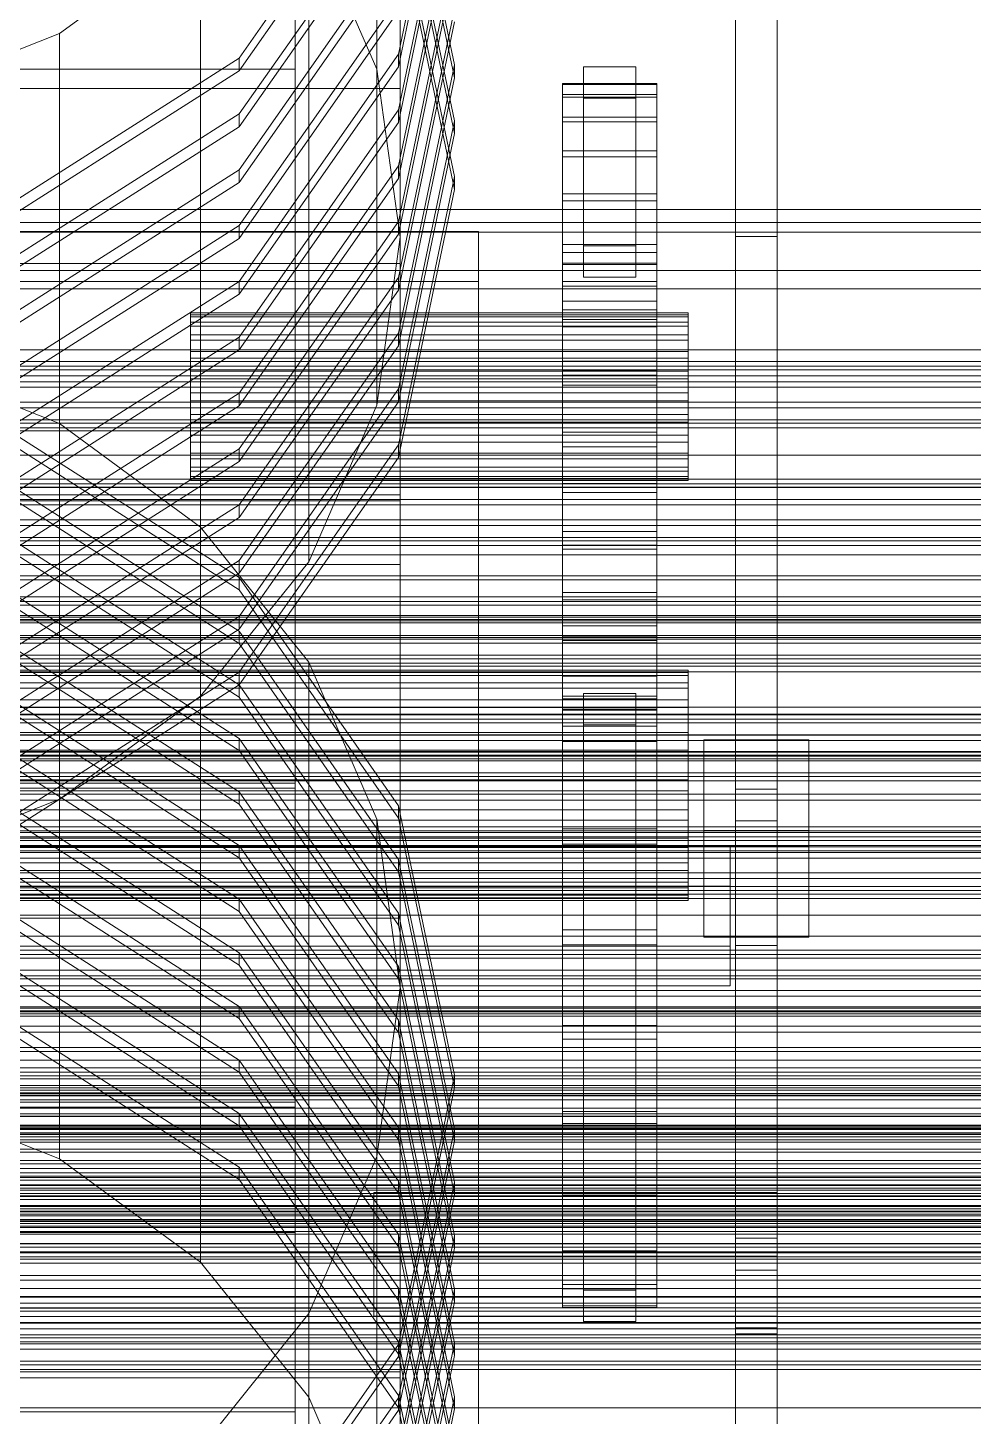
# Model space of a CAD drawing. Header units: millimetres. Extents: x -1970 to 59977, y -65068 to 6837.
# Drawn here: x 688.9 to 869.4, y -32630.4 to -32365.4 of the extents above; entities that cross this region are included whole.
import ezdxf

# ---------------------------------------------------------------- set-up
doc = ezdxf.new("R2010")
doc.units = ezdxf.units.MM
for name, color, linetype, lineweight in [('frontal_C01', 7, 'Continuous', 0), ('frontal_C02', 7, 'Continuous', 0), ('frontal_C03', 7, 'Continuous', 0), ('frontal_C03-dry', 7, 'Continuous', 0)]:
    doc.layers.add(name, color=color, linetype=linetype, lineweight=lineweight)

msp = doc.modelspace()

# ---------------------------------------------------------------- linework, layer by layer
at = {"layer": 'frontal_C01'}
for p, q in [((755.57, -32373.32), (755.57, -32227.219)), ((760, -32259.269), (760, -32405.37)), ((755.57, -32437.42), (755.57, -32291.319)), ((740, -32312.392), (740, -32373.267)), ((740, -32312.392), (740, -32510.523)), ((759.713, -32370.411), (770.4, -32319.231)), ((742.583, -32467.286), (742.583, -32321.185)), ((770.4, -32372.497), (759.713, -32321.318)), ((770.4, -32321.666), (759.713, -32372.846)), ((759.713, -32323.753), (770.4, -32374.932)), ((729.278, -32371.186), (759.713, -32327.798)), ((759.713, -32330.233), (729.278, -32373.621)), ((759.713, -32381.064), (770.4, -32329.885)), ((824, -32540.52), (824, -32331.095)), ((824, -32331.095), (824, -32405.232)), ((832, -32331.095), (832, -32540.52)), ((832, -32405.232), (832, -32331.095)), ((770.4, -32383.151), (759.713, -32331.971)), ((770.4, -32332.32), (759.713, -32383.499)), ((759.713, -32334.406), (770.4, -32385.586)), ((729.278, -32381.839), (759.713, -32338.451)), ((759.713, -32340.886), (729.278, -32384.274)), ((759.713, -32391.717), (770.4, -32340.538)), ((742.583, -32343.454), (755.57, -32373.32)), ((770.4, -32393.804), (759.713, -32342.624)), ((770.4, -32342.973), (759.713, -32394.152)), ((695, -32366.511), (721.924, -32346.832)), ((721.924, -32492.932), (721.924, -32346.832)), ((759.713, -32345.059), (770.4, -32396.239)), ((729.278, -32392.492), (759.713, -32349.105)), ((759.713, -32351.54), (729.278, -32394.927)), ((759.713, -32402.37), (770.4, -32351.191)), ((770.4, -32353.626), (759.713, -32404.805)), ((729.278, -32403.146), (759.713, -32359.758)), ((759.713, -32362.193), (729.278, -32405.581)), ((759.713, -32413.024), (770.4, -32361.844)), ((770.4, -32364.279), (759.713, -32415.459)), ((663.646, -32378.882), (695, -32366.511)), ((695, -32512.611), (695, -32366.511)), ((683.729, -32400.177), (729.278, -32371.186)), ((729.278, -32413.799), (759.713, -32370.411)), ((729.278, -32373.621), (729.278, -32371.186)), ((759.713, -32372.846), (759.713, -32370.411)), ((740, -32373.267), (520, -32373.267)), ((729.278, -32373.621), (683.729, -32402.612)), ((759.713, -32372.846), (729.278, -32416.234)), ((740, -32571.398), (740, -32373.267)), ((755.57, -32373.32), (760, -32405.37)), ((759.713, -32423.677), (770.4, -32372.497)), ((770.4, -32372.497), (770.4, -32374.932)), ((795, -32378.841), (795, -32372.844)), ((795, -32372.844), (805, -32372.844)), ((795, -32372.844), (795, -32407.004)), ((805, -32372.844), (805, -32378.841)), ((805, -32407.004), (805, -32372.844)), ((770.4, -32374.932), (759.713, -32426.112)), ((791, -32376.19), (791, -32376.016)), ((791, -32376.016), (791, -32378.14)), ((791, -32376.016), (809, -32376.016)), ((791, -32378.655), (791, -32376.19)), ((791, -32376.19), (809, -32376.19)), ((809, -32378.14), (809, -32376.016)), ((809, -32376.016), (809, -32376.19)), ((809, -32376.19), (809, -32378.655)), ((500, -32377.013), (760, -32377.013)), ((760, -32377.013), (760, -32535.289)), ((760, -32377.013), (760, -32410.353)), ((791, -32378.14), (791, -32382.481)), ((791, -32378.14), (809, -32378.14)), ((791, -32383.316), (791, -32378.655)), ((791, -32378.655), (809, -32378.655)), ((805, -32378.841), (795, -32378.841)), ((795, -32378.841), (795, -32413.001)), ((805, -32378.841), (805, -32413.001)), ((809, -32382.481), (809, -32378.14)), ((809, -32378.655), (809, -32383.316)), ((683.729, -32410.83), (729.278, -32381.839)), ((729.278, -32424.452), (759.713, -32381.064)), ((729.278, -32384.274), (729.278, -32381.839)), ((759.713, -32383.499), (759.713, -32381.064)), ((729.278, -32384.274), (683.729, -32413.265)), ((759.713, -32383.499), (729.278, -32426.887)), ((759.713, -32434.33), (770.4, -32383.151)), ((770.4, -32383.151), (770.4, -32385.586)), ((791, -32382.481), (791, -32388.87)), ((791, -32382.481), (809, -32382.481)), ((791, -32389.994), (791, -32383.316)), ((791, -32383.316), (809, -32383.316)), ((809, -32388.87), (809, -32382.481)), ((809, -32383.316), (809, -32389.994)), ((770.4, -32385.586), (759.713, -32436.765)), ((791, -32388.87), (791, -32397.064)), ((791, -32388.87), (809, -32388.87)), ((791, -32398.433), (791, -32389.994)), ((791, -32389.994), (809, -32389.994)), ((809, -32397.064), (809, -32388.87)), ((809, -32389.994), (809, -32398.433)), ((683.729, -32421.483), (729.278, -32392.492)), ((729.278, -32435.105), (759.713, -32391.717)), ((729.278, -32394.927), (729.278, -32392.492)), ((759.713, -32394.152), (759.713, -32391.717)), ((729.278, -32394.927), (683.729, -32423.918)), ((759.713, -32394.152), (729.278, -32437.54)), ((759.713, -32444.983), (770.4, -32393.804)), ((770.4, -32393.804), (770.4, -32396.239)), ((770.4, -32396.239), (759.713, -32447.418)), ((791, -32397.064), (791, -32406.746)), ((791, -32397.064), (809, -32397.064)), ((809, -32406.746), (809, -32397.064)), ((791, -32408.308), (791, -32398.433)), ((791, -32398.433), (809, -32398.433)), ((809, -32398.433), (809, -32408.308)), ((683.729, -32432.136), (729.278, -32403.146)), ((729.278, -32445.758), (759.713, -32402.37)), ((729.278, -32405.581), (729.278, -32403.146)), ((759.713, -32404.805), (759.713, -32402.37)), ((485, -32404.265), (775, -32404.265)), ((729.278, -32405.581), (683.729, -32434.571)), ((759.713, -32404.805), (729.278, -32448.193)), ((760, -32405.37), (755.57, -32437.42)), ((775, -32404.265), (775, -32635.591)), ((775, -32404.265), (775, -32413.791)), ((832, -32405.232), (824, -32405.232)), ((824, -32405.232), (824, -32614.657)), ((832, -32614.657), (832, -32405.232)), ((791, -32406.746), (791, -32417.545)), ((791, -32406.746), (809, -32406.746)), ((791, -32419.24), (791, -32408.308)), ((791, -32408.308), (809, -32408.308)), ((805, -32407.004), (795, -32407.004)), ((795, -32407.004), (795, -32413.001)), ((805, -32413.001), (805, -32407.004)), ((809, -32417.545), (809, -32406.746)), ((809, -32408.308), (809, -32419.24)), ((760, -32410.353), (500, -32410.353)), ((760, -32568.629), (760, -32410.353)), ((791, -32410.581), (791, -32410.292)), ((791, -32410.292), (791, -32413.832)), ((791, -32410.292), (809, -32410.292)), ((791, -32414.689), (791, -32410.581)), ((791, -32410.581), (809, -32410.581)), ((809, -32413.832), (809, -32410.292)), ((809, -32410.292), (809, -32410.581)), ((809, -32410.581), (809, -32414.689)), ((775, -32413.791), (485, -32413.791)), ((683.729, -32442.789), (729.278, -32413.799)), ((729.278, -32456.411), (759.713, -32413.024)), ((729.278, -32416.234), (729.278, -32413.799)), ((759.713, -32415.459), (759.713, -32413.024)), ((775, -32645.117), (775, -32413.791)), ((791, -32413.832), (791, -32421.066)), ((791, -32413.832), (809, -32413.832)), ((795, -32413.001), (805, -32413.001)), ((809, -32421.066), (809, -32413.832)), ((729.278, -32416.234), (683.729, -32445.225)), ((759.713, -32415.459), (729.278, -32458.846)), ((791, -32422.458), (791, -32414.689)), ((791, -32414.689), (809, -32414.689)), ((809, -32414.689), (809, -32422.458)), ((791, -32417.545), (791, -32429.046)), ((809, -32417.545), (791, -32417.545)), ((809, -32429.046), (809, -32417.545)), ((720, -32420.567), (720, -32419.826)), ((720, -32419.826), (720, -32420.174)), ((720, -32419.826), (815, -32419.826)), ((720, -32420.174), (720, -32421.587)), ((720, -32420.174), (815, -32420.174)), ((720, -32422.347), (720, -32420.567)), ((720, -32420.567), (815, -32420.567)), ((720, -32421.587), (720, -32423.97)), ((720, -32421.587), (815, -32421.587)), ((791, -32430.809), (791, -32419.24)), ((791, -32419.24), (809, -32419.24)), ((791, -32421.066), (791, -32431.715)), ((791, -32421.066), (809, -32421.066)), ((809, -32419.24), (809, -32430.809)), ((809, -32431.715), (809, -32421.066)), ((815, -32420.174), (815, -32419.826)), ((815, -32419.826), (815, -32420.567)), ((815, -32421.587), (815, -32420.174)), ((815, -32420.567), (815, -32422.347)), ((815, -32423.97), (815, -32421.587)), ((683.729, -32453.443), (729.278, -32424.452)), ((720, -32425.044), (720, -32422.347)), ((720, -32422.347), (815, -32422.347)), ((720, -32423.97), (720, -32427.159)), ((720, -32423.97), (815, -32423.97)), ((729.278, -32467.065), (759.713, -32423.677)), ((729.278, -32426.887), (729.278, -32424.452)), ((759.713, -32426.112), (759.713, -32423.677)), ((791, -32433.588), (791, -32422.458)), ((791, -32422.458), (809, -32422.458)), ((809, -32422.458), (809, -32433.588)), ((815, -32422.347), (815, -32425.044)), ((815, -32427.159), (815, -32423.97)), ((729.278, -32426.887), (683.729, -32455.878)), ((720, -32428.474), (720, -32425.044)), ((720, -32425.044), (815, -32425.044)), ((759.713, -32426.112), (729.278, -32469.5)), ((815, -32425.044), (815, -32428.474)), ((720, -32427.159), (720, -32430.938)), ((720, -32427.159), (815, -32427.159)), ((720, -32432.405), (720, -32428.474)), ((720, -32428.474), (815, -32428.474)), ((791, -32429.046), (791, -32440.807)), ((791, -32429.046), (809, -32429.046)), ((809, -32440.807), (809, -32429.046)), ((815, -32430.938), (815, -32427.159)), ((815, -32428.474), (815, -32432.405)), ((720, -32430.938), (720, -32435.048)), ((815, -32430.938), (720, -32430.938)), ((720, -32436.567), (720, -32432.405)), ((720, -32432.405), (815, -32432.405)), ((791, -32442.569), (791, -32430.809)), ((791, -32430.809), (809, -32430.809)), ((791, -32431.715), (791, -32445.371)), ((791, -32431.715), (809, -32431.715)), ((809, -32430.809), (809, -32442.569)), ((809, -32445.371), (809, -32431.715)), ((815, -32435.048), (815, -32430.938)), ((815, -32432.405), (815, -32436.567)), ((683.729, -32464.096), (729.278, -32435.105)), ((720, -32435.048), (720, -32439.211)), ((720, -32435.048), (815, -32435.048)), ((729.278, -32477.718), (759.713, -32434.33)), ((729.278, -32437.54), (729.278, -32435.105)), ((759.713, -32436.765), (759.713, -32434.33)), ((791, -32447.653), (791, -32433.588)), ((791, -32433.588), (809, -32433.588)), ((809, -32433.588), (809, -32447.653)), ((815, -32439.211), (815, -32435.048)), ((729.278, -32437.54), (683.729, -32466.531)), ((720, -32440.678), (720, -32436.567)), ((720, -32436.567), (815, -32436.567)), ((759.713, -32436.765), (729.278, -32480.153)), ((755.57, -32437.42), (742.583, -32467.286)), ((815, -32436.567), (815, -32440.678)), ((720, -32439.211), (720, -32443.141)), ((720, -32439.211), (815, -32439.211)), ((815, -32443.141), (815, -32439.211)), ((415, -32442.323), (760, -32442.323)), ((720, -32444.456), (720, -32440.678)), ((720, -32440.678), (815, -32440.678)), ((760, -32442.323), (760, -32454.498)), ((760, -32442.323), (760, -32455.659)), ((791, -32440.807), (791, -32452.375)), ((791, -32440.807), (809, -32440.807)), ((791, -32454.07), (791, -32442.569)), ((791, -32442.569), (809, -32442.569)), ((809, -32452.375), (809, -32440.807)), ((809, -32442.569), (809, -32454.07)), ((815, -32440.678), (815, -32444.456)), ((720, -32443.141), (720, -32446.572)), ((720, -32443.141), (815, -32443.141)), ((720, -32447.646), (720, -32444.456)), ((720, -32444.456), (815, -32444.456)), ((729.278, -32488.371), (759.713, -32444.983)), ((759.713, -32447.418), (759.713, -32444.983)), ((791, -32445.371), (791, -32461.508)), ((791, -32445.371), (809, -32445.371)), ((809, -32461.508), (809, -32445.371)), ((815, -32446.572), (815, -32443.141)), ((815, -32444.456), (815, -32447.646)), ((683.729, -32474.749), (729.278, -32445.758)), ((729.278, -32448.193), (683.729, -32477.184)), ((720, -32446.572), (720, -32449.269)), ((720, -32446.572), (815, -32446.572)), ((720, -32450.028), (720, -32447.646)), ((720, -32447.646), (815, -32447.646)), ((729.278, -32448.193), (729.278, -32445.758)), ((759.713, -32447.418), (729.278, -32490.806)), ((791, -32464.111), (791, -32447.653)), ((791, -32447.653), (809, -32447.653)), ((809, -32447.653), (809, -32464.111)), ((815, -32449.269), (815, -32446.572)), ((815, -32447.646), (815, -32450.028)), ((720, -32449.269), (720, -32451.049)), ((720, -32449.269), (815, -32449.269)), ((720, -32451.442), (720, -32450.028)), ((720, -32450.028), (815, -32450.028)), ((815, -32451.049), (815, -32449.269)), ((815, -32450.028), (815, -32451.442)), ((720, -32451.049), (720, -32451.79)), ((720, -32451.049), (815, -32451.049)), ((720, -32451.79), (720, -32451.442)), ((720, -32451.442), (815, -32451.442)), ((720, -32451.79), (815, -32451.79)), ((791, -32452.375), (791, -32463.307)), ((791, -32452.375), (809, -32452.375)), ((809, -32463.307), (809, -32452.375)), ((815, -32451.79), (815, -32451.049)), ((815, -32451.442), (815, -32451.79)), ((760, -32454.498), (415, -32454.498)), ((760, -32455.659), (415, -32455.659)), ((760, -32467.834), (760, -32454.498)), ((760, -32467.834), (760, -32455.659)), ((791, -32464.869), (791, -32454.07)), ((791, -32454.07), (809, -32454.07)), ((809, -32454.07), (809, -32464.869)), ((683.729, -32485.402), (729.278, -32456.411)), ((729.278, -32458.846), (683.729, -32487.837)), ((729.278, -32458.846), (729.278, -32456.411)), ((791, -32461.508), (791, -32479.507)), ((791, -32461.508), (809, -32461.508)), ((809, -32479.507), (809, -32461.508)), ((791, -32463.307), (791, -32473.183)), ((791, -32463.307), (809, -32463.307)), ((791, -32482.331), (791, -32464.111)), ((791, -32464.111), (809, -32464.111)), ((809, -32473.183), (809, -32463.307)), ((809, -32464.111), (809, -32482.331)), ((791, -32474.552), (791, -32464.869)), ((791, -32464.869), (809, -32464.869)), ((809, -32464.869), (809, -32474.552)), ((415, -32467.834), (760, -32467.834)), ((683.729, -32496.055), (729.278, -32467.065)), ((729.278, -32469.5), (683.729, -32498.49)), ((742.583, -32467.286), (721.924, -32492.932)), ((729.278, -32469.5), (729.278, -32467.065)), ((791, -32473.183), (791, -32481.621)), ((791, -32473.183), (809, -32473.183)), ((791, -32482.745), (791, -32474.552)), ((791, -32474.552), (809, -32474.552)), ((809, -32481.621), (809, -32473.183)), ((809, -32474.552), (809, -32482.745)), ((683.729, -32506.709), (729.278, -32477.718)), ((729.278, -32480.153), (683.729, -32509.144)), ((729.278, -32480.153), (729.278, -32477.718)), ((791, -32479.507), (791, -32498.675)), ((809, -32479.507), (791, -32479.507)), ((809, -32498.675), (809, -32479.507)), ((791, -32481.621), (791, -32488.3)), ((791, -32481.621), (809, -32481.621)), ((791, -32501.613), (791, -32482.331)), ((791, -32482.331), (809, -32482.331)), ((791, -32489.135), (791, -32482.745)), ((791, -32482.745), (809, -32482.745)), ((809, -32488.3), (809, -32481.621)), ((809, -32482.331), (809, -32501.613)), ((809, -32482.745), (809, -32489.135)), ((540.5, -32487.969), (815, -32487.969)), ((815, -32488.448), (815, -32487.969)), ((815, -32487.969), (815, -32488.988)), ((540.5, -32488.448), (815, -32488.448)), ((540.5, -32488.988), (815, -32488.988)), ((540.5, -32490.391), (815, -32490.391)), ((683.729, -32517.362), (729.278, -32488.371)), ((729.278, -32490.806), (729.278, -32488.371)), ((791, -32488.3), (791, -32492.961)), ((791, -32488.3), (809, -32488.3)), ((791, -32493.475), (791, -32489.135)), ((791, -32489.135), (809, -32489.135)), ((809, -32492.961), (809, -32488.3)), ((809, -32489.135), (809, -32493.475)), ((815, -32490.391), (815, -32488.448)), ((815, -32488.988), (815, -32491.435)), ((815, -32493.667), (815, -32490.391)), ((540.5, -32491.435), (815, -32491.435)), ((729.278, -32490.806), (683.729, -32519.797)), ((721.924, -32492.932), (695, -32512.611)), ((791, -32492.961), (791, -32495.425)), ((791, -32492.961), (809, -32492.961)), ((795, -32498.399), (795, -32492.438)), ((795, -32492.438), (805, -32492.438)), ((795, -32492.438), (795, -32606.316)), ((805, -32492.438), (805, -32498.399)), ((805, -32606.316), (805, -32492.438)), ((809, -32495.425), (809, -32492.961)), ((815, -32491.435), (815, -32495.144)), ((540.5, -32493.667), (815, -32493.667)), ((540.5, -32495.144), (815, -32495.144)), ((791, -32495.599), (791, -32493.475)), ((791, -32493.475), (809, -32493.475)), ((791, -32495.425), (791, -32495.599)), ((791, -32495.425), (809, -32495.425)), ((791, -32495.599), (809, -32495.599)), ((809, -32493.475), (809, -32495.599)), ((809, -32495.599), (809, -32495.425)), ((815, -32498.052), (815, -32493.667)), ((815, -32495.144), (815, -32499.861)), ((540.5, -32498.052), (815, -32498.052)), ((791, -32498.675), (791, -32518.276)), ((791, -32498.675), (809, -32498.675)), ((805, -32498.399), (795, -32498.399)), ((795, -32498.399), (795, -32612.277)), ((805, -32498.399), (805, -32612.277)), ((809, -32518.276), (809, -32498.675)), ((815, -32503.248), (815, -32498.052)), ((540.5, -32499.861), (815, -32499.861)), ((815, -32499.861), (815, -32505.265)), ((818, -32501.31), (838, -32501.31)), ((818, -32518.579), (818, -32501.31)), ((818, -32501.31), (818, -32521.668)), ((838, -32501.31), (838, -32518.579)), ((838, -32521.668), (838, -32501.31)), ((815, -32503.248), (540.5, -32503.248)), ((791, -32521.214), (791, -32501.613)), ((791, -32501.613), (809, -32501.613)), ((809, -32501.613), (809, -32521.214)), ((815, -32508.9), (815, -32503.248)), ((540.5, -32505.265), (815, -32505.265)), ((815, -32505.265), (815, -32510.989)), ((540.5, -32508.9), (815, -32508.9)), ((815, -32514.623), (815, -32508.9)), ((520, -32509.57), (740, -32509.57)), ((740, -32510.523), (520, -32510.523)), ((540.5, -32510.989), (815, -32510.989)), ((740, -32509.57), (740, -32570.446)), ((740, -32509.57), (740, -32568.629)), ((740, -32571.398), (740, -32510.523)), ((815, -32510.989), (815, -32516.641)), ((824, -32516.764), (824, -32510.676)), ((824, -32510.676), (832, -32510.676)), ((824, -32596.406), (824, -32510.676)), ((832, -32510.676), (832, -32516.764)), ((832, -32510.676), (832, -32596.406)), ((695, -32512.611), (663.646, -32524.982)), ((540.5, -32514.623), (815, -32514.623)), ((540.5, -32516.641), (815, -32516.641)), ((815, -32520.028), (815, -32514.623)), ((815, -32516.641), (815, -32521.836)), ((832, -32516.764), (824, -32516.764)), ((824, -32516.764), (824, -32602.493)), ((832, -32602.493), (832, -32516.764)), ((791, -32518.276), (791, -32537.557)), ((791, -32518.276), (809, -32518.276)), ((809, -32537.557), (809, -32518.276)), ((838, -32518.579), (818, -32518.579)), ((818, -32538.937), (818, -32518.579)), ((838, -32538.937), (838, -32518.579)), ((420, -32521.583), (823, -32521.583)), ((540.5, -32520.028), (815, -32520.028)), ((540.5, -32521.836), (815, -32521.836)), ((791, -32540.382), (791, -32521.214)), ((791, -32521.214), (809, -32521.214)), ((809, -32521.214), (809, -32540.382)), ((815, -32524.745), (815, -32520.028)), ((815, -32521.836), (815, -32526.222)), ((818, -32521.668), (818, -32538.937)), ((838, -32521.668), (818, -32521.668)), ((823, -32521.583), (823, -32529.193)), ((823, -32521.583), (823, -32540.634)), ((838, -32538.937), (838, -32521.668)), ((540.5, -32524.745), (815, -32524.745)), ((815, -32528.453), (815, -32524.745)), ((540.5, -32526.222), (815, -32526.222)), ((815, -32526.222), (815, -32529.498)), ((823, -32529.193), (420, -32529.193)), ((540.5, -32528.453), (815, -32528.453)), ((540.5, -32529.498), (815, -32529.498)), ((815, -32530.901), (815, -32528.453)), ((815, -32529.498), (815, -32531.441)), ((823, -32548.244), (823, -32529.193)), ((540.5, -32530.901), (815, -32530.901)), ((540.5, -32531.441), (815, -32531.441)), ((540.5, -32531.92), (815, -32531.92)), ((815, -32531.92), (815, -32530.901)), ((815, -32531.441), (815, -32531.92)), ((760, -32535.289), (500, -32535.289)), ((760, -32568.629), (760, -32535.289)), ((791, -32537.557), (791, -32555.777)), ((791, -32537.557), (809, -32537.557)), ((809, -32555.777), (809, -32537.557)), ((823, -32540.634), (420, -32540.634)), ((791, -32558.381), (791, -32540.382)), ((791, -32540.382), (809, -32540.382)), ((809, -32540.382), (809, -32558.381)), ((818, -32538.937), (838, -32538.937)), ((823, -32548.244), (823, -32540.634)), ((832, -32540.52), (824, -32540.52)), ((824, -32540.52), (824, -32614.657)), ((832, -32540.52), (832, -32614.657)), ((420, -32548.244), (823, -32548.244)), ((791, -32555.777), (791, -32572.236)), ((791, -32555.777), (809, -32555.777)), ((809, -32572.236), (809, -32555.777)), ((791, -32574.518), (791, -32558.381)), ((791, -32558.381), (809, -32558.381)), ((809, -32558.381), (809, -32574.518)), ((500, -32568.629), (760, -32568.629)), ((740, -32568.629), (520, -32568.629)), ((740, -32629.504), (740, -32568.629)), ((740, -32570.446), (520, -32570.446)), ((520, -32571.398), (740, -32571.398)), ((740, -32629.504), (740, -32570.446)), ((791, -32572.236), (791, -32586.301)), ((791, -32572.236), (809, -32572.236)), ((809, -32586.301), (809, -32572.236)), ((791, -32588.173), (791, -32574.518)), ((791, -32574.518), (809, -32574.518)), ((809, -32574.518), (809, -32588.173)), ((755, -32599.822), (755, -32587.647)), ((755, -32587.647), (832, -32587.647)), ((755, -32599.077), (755, -32587.647)), ((791, -32586.301), (791, -32597.431)), ((791, -32586.301), (809, -32586.301)), ((791, -32598.823), (791, -32588.173)), ((791, -32588.173), (809, -32588.173)), ((809, -32597.431), (809, -32586.301)), ((809, -32588.173), (809, -32598.823)), ((832, -32587.647), (832, -32599.822)), ((832, -32587.647), (832, -32599.077)), ((832, -32596.406), (824, -32596.406)), ((824, -32596.406), (824, -32602.493)), ((832, -32602.493), (832, -32596.406)), ((832, -32599.077), (755, -32599.077)), ((755, -32599.077), (755, -32611.252)), ((791, -32597.431), (791, -32605.2)), ((791, -32597.431), (809, -32597.431)), ((791, -32606.056), (791, -32598.823)), ((791, -32598.823), (809, -32598.823)), ((809, -32605.2), (809, -32597.431)), ((809, -32598.823), (809, -32606.056)), ((832, -32611.252), (832, -32599.077)), ((832, -32599.822), (755, -32599.822)), ((755, -32599.822), (755, -32611.252)), ((832, -32611.252), (832, -32599.822)), ((824, -32602.493), (832, -32602.493)), ((791, -32605.2), (791, -32609.307)), ((791, -32605.2), (809, -32605.2)), ((791, -32609.597), (791, -32606.056)), ((791, -32606.056), (809, -32606.056)), ((805, -32606.316), (795, -32606.316)), ((795, -32606.316), (795, -32612.277)), ((805, -32612.277), (805, -32606.316)), ((809, -32609.307), (809, -32605.2)), ((809, -32606.056), (809, -32609.597)), ((415, -32609.73), (760, -32609.73)), ((760, -32609.73), (760, -32621.905)), ((760, -32609.73), (760, -32623.066)), ((791, -32609.307), (791, -32609.597)), ((791, -32609.307), (809, -32609.307)), ((791, -32609.597), (809, -32609.597)), ((809, -32609.597), (809, -32609.307)), ((755, -32611.252), (832, -32611.252)), ((795, -32612.277), (805, -32612.277)), ((824, -32614.657), (832, -32614.657)), ((760, -32621.905), (415, -32621.905)), ((760, -32623.066), (415, -32623.066)), ((760, -32635.241), (760, -32621.905)), ((760, -32635.241), (760, -32623.066)), ((520, -32629.504), (740, -32629.504))]:
    msp.add_line(p, q, dxfattribs=at)
at = {"layer": 'frontal_C02'}
for p, q in [((695, -32440.938), (663.646, -32428.518)), ((729.278, -32470.322), (683.729, -32441.216)), ((721.924, -32460.695), (695, -32440.938)), ((695, -32581.226), (695, -32440.938)), ((683.729, -32443.554), (729.278, -32472.66)), ((729.278, -32480.551), (683.729, -32451.445)), ((683.729, -32453.783), (729.278, -32482.889)), ((742.583, -32486.444), (721.924, -32460.695)), ((721.924, -32600.983), (721.924, -32460.695)), ((729.278, -32490.78), (683.729, -32461.674)), ((683.729, -32464.012), (729.278, -32493.119)), ((729.278, -32501.01), (683.729, -32471.904)), ((759.713, -32513.882), (729.278, -32470.322)), ((729.278, -32472.66), (729.278, -32470.322)), ((683.729, -32474.242), (729.278, -32503.348)), ((729.278, -32472.66), (759.713, -32516.22)), ((729.278, -32511.239), (683.729, -32482.133)), ((759.713, -32524.111), (729.278, -32480.551)), ((729.278, -32482.889), (729.278, -32480.551)), ((683.729, -32484.471), (729.278, -32513.577)), ((729.278, -32482.889), (759.713, -32526.449)), ((755.57, -32516.428), (742.583, -32486.444)), ((742.583, -32626.731), (742.583, -32486.444)), ((729.278, -32521.468), (683.729, -32492.362)), ((759.713, -32534.341), (729.278, -32490.78)), ((729.278, -32493.119), (729.278, -32490.78)), ((729.278, -32493.119), (759.713, -32536.679)), ((683.729, -32494.7), (729.278, -32523.806)), ((759.713, -32544.57), (729.278, -32501.01)), ((729.278, -32503.348), (729.278, -32501.01)), ((729.278, -32531.698), (683.729, -32502.592)), ((729.278, -32503.348), (759.713, -32546.908)), ((683.729, -32504.93), (729.278, -32534.036)), ((759.713, -32554.799), (729.278, -32511.239)), ((729.278, -32513.577), (729.278, -32511.239)), ((729.278, -32541.927), (683.729, -32512.821)), ((729.278, -32513.577), (759.713, -32557.137)), ((770.4, -32565.265), (759.713, -32513.882)), ((759.713, -32516.22), (759.713, -32513.882)), ((683.729, -32515.159), (729.278, -32544.265)), ((760, -32548.606), (755.57, -32516.428)), ((755.57, -32656.716), (755.57, -32516.428)), ((759.713, -32516.22), (770.4, -32567.603)), ((759.713, -32565.029), (729.278, -32521.468)), ((729.278, -32523.806), (729.278, -32521.468)), ((729.278, -32552.156), (683.729, -32523.05)), ((729.278, -32523.806), (759.713, -32567.367)), ((770.4, -32575.494), (759.713, -32524.111)), ((759.713, -32526.449), (759.713, -32524.111)), ((683.729, -32525.388), (729.278, -32554.494)), ((759.713, -32526.449), (770.4, -32577.832)), ((759.713, -32575.258), (729.278, -32531.698)), ((729.278, -32534.036), (729.278, -32531.698)), ((729.278, -32562.385), (683.729, -32533.279)), ((683.729, -32535.618), (729.278, -32564.724)), ((729.278, -32534.036), (759.713, -32577.596)), ((770.4, -32585.723), (759.713, -32534.341)), ((759.713, -32536.679), (759.713, -32534.341)), ((759.713, -32536.679), (770.4, -32588.062)), ((729.278, -32572.615), (683.729, -32543.509)), ((759.713, -32585.487), (729.278, -32541.927)), ((729.278, -32544.265), (729.278, -32541.927)), ((683.729, -32545.847), (729.278, -32574.953)), ((729.278, -32544.265), (759.713, -32587.825)), ((770.4, -32595.953), (759.713, -32544.57)), ((759.713, -32546.908), (759.713, -32544.57)), ((755.57, -32580.783), (760, -32548.606)), ((759.713, -32546.908), (770.4, -32598.291)), ((760, -32548.606), (760, -32688.893)), ((729.278, -32582.844), (683.729, -32553.738)), ((759.713, -32595.716), (729.278, -32552.156)), ((729.278, -32554.494), (729.278, -32552.156)), ((683.729, -32556.076), (729.278, -32585.182)), ((729.278, -32554.494), (759.713, -32598.055)), ((770.4, -32606.182), (759.713, -32554.799)), ((759.713, -32557.137), (759.713, -32554.799)), ((759.713, -32557.137), (770.4, -32608.52)), ((759.713, -32605.946), (729.278, -32562.385)), ((729.278, -32564.724), (729.278, -32562.385)), ((729.278, -32564.724), (759.713, -32608.284)), ((770.4, -32616.411), (759.713, -32565.029)), ((759.713, -32567.367), (759.713, -32565.029)), ((759.713, -32616.648), (770.4, -32565.265)), ((759.713, -32567.367), (770.4, -32618.749)), ((770.4, -32565.265), (770.4, -32567.603)), ((663.646, -32568.806), (695, -32581.226)), ((770.4, -32567.603), (759.713, -32618.986)), ((759.713, -32616.175), (729.278, -32572.615)), ((729.278, -32574.953), (729.278, -32572.615)), ((729.278, -32574.953), (759.713, -32618.513)), ((770.4, -32626.641), (759.713, -32575.258)), ((759.713, -32577.596), (759.713, -32575.258)), ((759.713, -32626.877), (770.4, -32575.494)), ((770.4, -32575.494), (770.4, -32577.832)), ((759.713, -32577.596), (770.4, -32628.979)), ((770.4, -32577.832), (759.713, -32629.215)), ((742.583, -32610.768), (755.57, -32580.783)), ((755.57, -32721.071), (755.57, -32580.783)), ((695, -32581.226), (721.924, -32600.983)), ((759.713, -32626.404), (729.278, -32582.844)), ((729.278, -32585.182), (729.278, -32582.844)), ((729.278, -32585.182), (759.713, -32628.742)), ((770.4, -32636.87), (759.713, -32585.487)), ((759.713, -32587.825), (759.713, -32585.487)), ((759.713, -32637.106), (770.4, -32585.723)), ((770.4, -32585.723), (770.4, -32588.062)), ((759.713, -32587.825), (770.4, -32639.208)), ((770.4, -32588.062), (759.713, -32639.444)), ((520, -32595.279), (740, -32595.279)), ((740, -32595.279), (740, -32653.732)), ((740, -32595.279), (740, -32794.198)), ((770.4, -32647.099), (759.713, -32595.716)), ((759.713, -32598.055), (759.713, -32595.716)), ((759.713, -32647.336), (770.4, -32595.953)), ((770.4, -32595.953), (770.4, -32598.291)), ((759.713, -32598.055), (770.4, -32649.437)), ((770.4, -32598.291), (759.713, -32649.674)), ((721.924, -32600.983), (742.583, -32626.731)), ((770.4, -32657.328), (759.713, -32605.946)), ((759.713, -32608.284), (759.713, -32605.946)), ((759.713, -32657.565), (770.4, -32606.182)), ((770.4, -32606.182), (770.4, -32608.52)), ((759.713, -32608.284), (770.4, -32659.667)), ((770.4, -32608.52), (759.713, -32659.903)), ((721.924, -32636.516), (742.583, -32610.768)), ((742.583, -32751.055), (742.583, -32610.768)), ((824, -32822.725), (824, -32613.514)), ((824, -32613.514), (832, -32613.514)), ((824, -32613.514), (824, -32700.334)), ((832, -32613.514), (832, -32822.725)), ((832, -32700.334), (832, -32613.514)), ((729.278, -32660.208), (759.713, -32616.648)), ((770.4, -32667.558), (759.713, -32616.175)), ((759.713, -32618.513), (759.713, -32616.175)), ((759.713, -32667.794), (770.4, -32616.411)), ((759.713, -32618.986), (759.713, -32616.648)), ((770.4, -32616.411), (770.4, -32618.749)), ((759.713, -32618.986), (729.278, -32662.546)), ((759.713, -32618.513), (770.4, -32669.896)), ((770.4, -32618.749), (759.713, -32670.132)), ((729.278, -32670.437), (759.713, -32626.877)), ((742.583, -32626.731), (755.57, -32656.716)), ((770.4, -32677.787), (759.713, -32626.404)), ((759.713, -32628.742), (759.713, -32626.404)), ((759.713, -32678.023), (770.4, -32626.641)), ((759.713, -32629.215), (759.713, -32626.877)), ((770.4, -32626.641), (770.4, -32628.979)), ((759.713, -32629.215), (729.278, -32672.775)), ((759.713, -32628.742), (770.4, -32680.125)), ((770.4, -32628.979), (759.713, -32680.362))]:
    msp.add_line(p, q, dxfattribs=at)
at = {"layer": 'frontal_C03'}
for p, q in [((1250, -32400.062), (-1250, -32400.062)), ((1250, -32402.554), (-1250, -32402.554)), ((1250, -32404.381), (-1250, -32404.381)), ((1250, -32411.687), (-1250, -32411.687)), ((1250, -32415.216), (-1250, -32415.216)), ((1250, -32426.838), (-1250, -32426.838)), ((1250, -32429.109), (-1250, -32429.109)), ((1250, -32429.991), (-1250, -32429.991)), ((1250, -32430.644), (-1250, -32430.644)), ((1250, -32431.828), (-1250, -32431.828)), ((1250, -32432.952), (-1250, -32432.952)), ((-1250, -32434.009), (1250, -32434.009)), ((1250, -32436.861), (-1250, -32436.861)), ((1250, -32437.918), (-1250, -32437.918)), ((1250, -32440.226), (-1250, -32440.226)), ((1250, -32440.879), (-1250, -32440.879)), ((1250, -32441.761), (-1250, -32441.761)), ((1250, -32446.975), (-1250, -32446.975)), ((1250, -32451.567), (-1250, -32451.567)), ((1250, -32452.448), (-1250, -32452.448)), ((1250, -32453.087), (-1250, -32453.087)), ((1250, -32453.102), (-1250, -32453.102)), ((1250, -32455.409), (-1250, -32455.409)), ((-1250, -32456.467), (1250, -32456.467)), ((1250, -32459.319), (-1250, -32459.319)), ((1250, -32460.376), (-1250, -32460.376)), ((1250, -32462.683), (-1250, -32462.683)), ((1250, -32463.337), (-1250, -32463.337)), ((1250, -32464.218), (-1250, -32464.218)), ((1250, -32470.726), (-1250, -32470.726)), ((1250, -32474.025), (-1250, -32474.025)), ((1250, -32474.906), (-1250, -32474.906)), ((1250, -32475.56), (-1250, -32475.56)), ((1570, -32478.303), (-1570, -32478.303)), ((1570, -32478.562), (-1570, -32478.562)), ((-1250, -32477.542), (1250, -32477.542)), ((1250, -32477.867), (-1250, -32477.867)), ((-1250, -32478.924), (1250, -32478.924)), ((1570, -32481.347), (-1570, -32481.347)), ((1570, -32482.085), (-1570, -32482.085)), ((1250, -32481.776), (-1250, -32481.776)), ((1250, -32482.834), (-1250, -32482.834)), ((1250, -32485.141), (-1250, -32485.141)), ((1570, -32487.231), (-1570, -32487.231)), ((1250, -32485.795), (-1250, -32485.795)), ((1250, -32486.676), (-1250, -32486.676)), ((1570, -32488.335), (-1570, -32488.335)), ((-1570, -32495.059), (1570, -32495.059)), ((1570, -32496.361), (-1570, -32496.361)), ((1250, -32496.472), (-1250, -32496.472)), ((1250, -32496.482), (-1250, -32496.482)), ((1250, -32497.364), (-1250, -32497.364)), ((1250, -32498.017), (-1250, -32498.017)), ((1250, -32500.325), (-1250, -32500.325)), ((1570, -32503.639), (-1570, -32503.639)), ((-1250, -32501.382), (1250, -32501.382)), ((1250, -32503.528), (-1250, -32503.528)), ((1570, -32504.941), (-1570, -32504.941)), ((1250, -32504.234), (-1250, -32504.234)), ((1250, -32505.291), (-1250, -32505.291)), ((1250, -32507.599), (-1250, -32507.599)), ((1250, -32508.252), (-1250, -32508.252)), ((1250, -32509.134), (-1250, -32509.134)), ((1570, -32511.665), (-1570, -32511.665)), ((1570, -32512.769), (-1570, -32512.769)), ((1570, -32517.915), (-1570, -32517.915)), ((1570, -32518.653), (-1570, -32518.653)), ((1250, -32518.94), (-1250, -32518.94)), ((1250, -32519.821), (-1250, -32519.821)), ((1570, -32521.438), (-1570, -32521.438)), ((1570, -32521.697), (-1570, -32521.697)), ((1250, -32520.475), (-1250, -32520.475)), ((1250, -32522.458), (-1250, -32522.458)), ((1250, -32522.782), (-1250, -32522.782)), ((-1250, -32523.84), (1250, -32523.84)), ((1250, -32526.692), (-1250, -32526.692)), ((1250, -32527.749), (-1250, -32527.749)), ((1250, -32529.274), (-1250, -32529.274)), ((1250, -32530.056), (-1250, -32530.056)), ((1250, -32530.71), (-1250, -32530.71)), ((1250, -32531.591), (-1250, -32531.591)), ((1250, -32541.398), (-1250, -32541.398)), ((1250, -32542.279), (-1250, -32542.279)), ((1250, -32542.932), (-1250, -32542.932)), ((1250, -32545.24), (-1250, -32545.24)), ((-1250, -32546.297), (1250, -32546.297)), ((1250, -32546.913), (-1250, -32546.913)), ((1250, -32549.149), (-1250, -32549.149)), ((1250, -32550.207), (-1250, -32550.207)), ((-1250, -32552.223), (1250, -32552.223)), ((1250, -32552.514), (-1250, -32552.514)), ((1250, -32553.025), (-1250, -32553.025)), ((1250, -32553.167), (-1250, -32553.167)), ((-1250, -32553.605), (1250, -32553.605)), ((1250, -32554.049), (-1250, -32554.049)), ((-1250, -32555.943), (1250, -32555.943)), ((-1250, -32557.072), (1250, -32557.072)), ((-1250, -32560.791), (1250, -32560.791)), ((-1250, -32562.388), (1250, -32562.388)), ((1250, -32563.855), (-1250, -32563.855)), ((1250, -32564.737), (-1250, -32564.737)), ((1250, -32565.39), (-1250, -32565.39)), ((-1250, -32567.235), (1250, -32567.235)), ((1250, -32567.697), (-1250, -32567.697)), ((1250, -32568.172), (-1250, -32568.172)), ((-1250, -32568.755), (1250, -32568.755)), ((-1250, -32569.191), (1250, -32569.191)), ((1250, -32571.607), (-1250, -32571.607)), ((1250, -32572.664), (-1250, -32572.664)), ((-1268, -32575.209), (1268, -32575.209)), ((-1268, -32575.433), (1268, -32575.433)), ((1250, -32573.162), (-1250, -32573.162)), ((-1250, -32574.835), (1250, -32574.835)), ((1250, -32574.972), (-1250, -32574.972)), ((-1268, -32575.597), (1268, -32575.597)), ((-1268, -32576.255), (1268, -32576.255)), ((-1268, -32576.572), (1268, -32576.572)), ((-1268, -32577.619), (1268, -32577.619)), ((-1268, -32578.068), (1268, -32578.068)), ((1250, -32575.625), (-1250, -32575.625)), ((1250, -32576.506), (-1250, -32576.506)), ((1250, -32577.017), (-1250, -32577.017)), ((-1268, -32579.431), (1268, -32579.431)), ((-1268, -32579.981), (1268, -32579.981)), ((-1268, -32581.568), (1268, -32581.568)), ((1268, -32582.182), (-1268, -32582.182)), ((-1250, -32583.074), (1250, -32583.074)), ((-1268, -32583.886), (1268, -32583.886)), ((-1268, -32584.521), (1268, -32584.521)), ((1250, -32584.784), (-1250, -32584.784)), ((-1250, -32585.332), (1250, -32585.332)), ((-1268, -32586.224), (1268, -32586.224)), ((-1268, -32586.838), (1268, -32586.838)), ((-1268, -32588.425), (1268, -32588.425)), ((1250, -32586.313), (-1250, -32586.313)), ((1250, -32587.194), (-1250, -32587.194)), ((1250, -32587.848), (-1250, -32587.848)), ((1250, -32588.313), (-1250, -32588.313)), ((-1268, -32588.975), (1268, -32588.975)), ((-1268, -32590.339), (1268, -32590.339)), ((-1268, -32590.788), (1268, -32590.788)), ((1250, -32590.155), (-1250, -32590.155)), ((-1250, -32591.212), (1250, -32591.212)), ((-1250, -32591.389), (1250, -32591.389)), ((-1268, -32591.834), (1268, -32591.834)), ((-1268, -32592.151), (1268, -32592.151)), ((-1268, -32592.809), (1268, -32592.809)), ((-1268, -32592.973), (1268, -32592.973)), ((-1268, -32593.197), (1268, -32593.197)), ((-1250, -32593.571), (1250, -32593.571)), ((1250, -32594.065), (-1250, -32594.065)), ((1250, -32595.122), (-1250, -32595.122)), ((1250, -32595.619), (-1250, -32595.619)), ((1250, -32597.429), (-1250, -32597.429)), ((1250, -32597.446), (-1250, -32597.446)), ((1250, -32598.083), (-1250, -32598.083)), ((1250, -32598.964), (-1250, -32598.964)), ((-1250, -32599.215), (1250, -32599.215)), ((1250, -32599.938), (-1250, -32599.938)), ((-1250, -32601.171), (1250, -32601.171)), ((-1250, -32606.018), (1250, -32606.018)), ((-1250, -32607.615), (1250, -32607.615)), ((1250, -32608.77), (-1250, -32608.77)), ((1250, -32609.652), (-1250, -32609.652)), ((1250, -32610.305), (-1250, -32610.305)), ((-1250, -32611.334), (1250, -32611.334)), ((-1250, -32612.463), (1250, -32612.463)), ((1250, -32612.613), (-1250, -32612.613)), ((-1250, -32613.67), (1250, -32613.67)), ((-1250, -32614.801), (1250, -32614.801)), ((-1250, -32615.386), (1250, -32615.386)), ((-1250, -32616.183), (1250, -32616.183)), ((1250, -32616.522), (-1250, -32616.522)), ((1250, -32617.579), (-1250, -32617.579)), ((1250, -32619.887), (-1250, -32619.887)), ((1250, -32620.54), (-1250, -32620.54)), ((1250, -32621.422), (-1250, -32621.422))]:
    msp.add_line(p, q, dxfattribs=at)
at = {"layer": 'frontal_C03-dry'}
for p, q in [((-1290, -32466), (1290, -32466)), ((1290, -32470), (-1290, -32470)), ((1290, -32500.375), (-1290, -32500.375)), ((-1290, -32504.375), (1290, -32504.375)), ((1290, -32534.75), (-1290, -32534.75)), ((-1290, -32538.75), (1290, -32538.75)), ((1250, -32560), (-1250, -32560)), ((-1250, -32566), (1250, -32566)), ((1290, -32569.125), (-1290, -32569.125)), ((-1250, -32570), (1250, -32570)), ((-1290, -32573.125), (1290, -32573.125)), ((-1250, -32594.375), (1250, -32594.375)), ((1250, -32600.375), (-1250, -32600.375)), ((1290, -32603.5), (-1290, -32603.5)), ((1250, -32604.375), (-1250, -32604.375)), ((-1290, -32607.5), (1290, -32607.5)), ((-1250, -32628.75), (1250, -32628.75))]:
    msp.add_line(p, q, dxfattribs=at)

doc.saveas('drawing.dxf')
